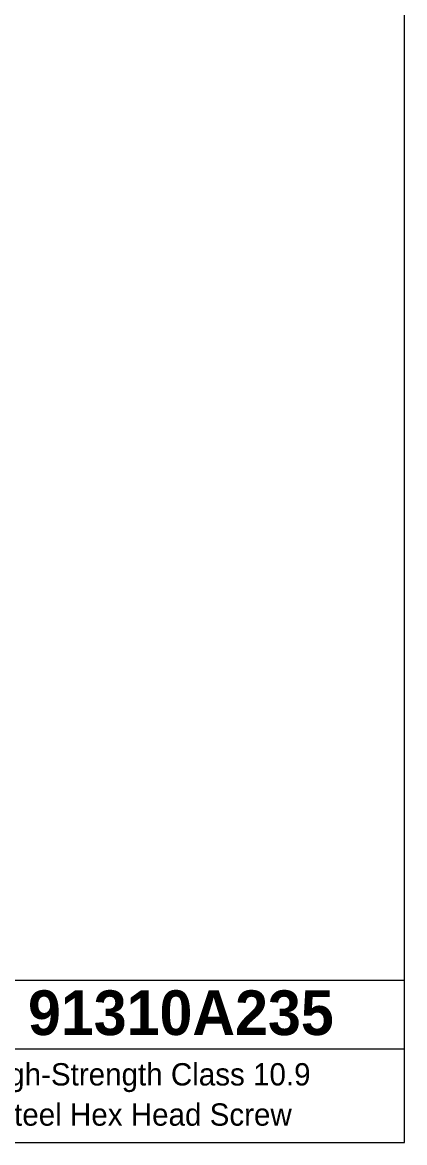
# Model space of a CAD drawing. Header units: millimetres. Extents: x 1.3 to 56, y 1.3 to 42.9.
# Drawn here: x 46.67 to 55.96, y 1.3 to 28.49 of the extents above; entities that cross this region are included whole.
import ezdxf

# ---------------------------------------------------------------- set-up
doc = ezdxf.new("R2010")
doc.units = ezdxf.units.MM
doc.header["$LTSCALE"] = 0.20493
doc.linetypes.add('SLD-Solid', pattern=[0])
doc.styles.add('SLDTEXTSTYLE0', font='ARIAL.TTF', dxfattribs={"width": 0.948})
doc.styles.add('SLDTEXTSTYLE1', font='ARIALBD.TTF', dxfattribs={"width": 0.948})

msp = doc.modelspace()

# ---------------------------------------------------------------- linework, layer by layer
at = {"color": 7, "linetype": 'SLD-Solid', "lineweight": 18}
for p, q in [((55.9561, 1.3013), (55.9561, 42.9431)), ((55.9561, 5.2326), (31.8423, 5.2326)), ((31.8423, 3.5786), (55.9561, 3.5786)), ((1.3013, 1.3013), (55.9561, 1.3013))]:
    msp.add_line(p, q, dxfattribs=at)

# ---------------------------------------------------------------- texts
at = {"color": 7, "linetype": 'Continuous', "lineweight": 0, "attachment_point": 2}
for s, insert, char_height, style in [('91310A235', (50.522, 4.9959), 1.08442, 'SLDTEXTSTYLE1'), ('High-Strength Class 10.9', (49.6611, 3.2293), 0.542211, 'SLDTEXTSTYLE0'), ('Steel Hex Head Screw', (49.6046, 2.2533), 0.542211, 'SLDTEXTSTYLE0')]:
    msp.add_mtext(s, dxfattribs=dict(at, insert=insert, char_height=char_height, style=style))

doc.saveas('drawing.dxf')
